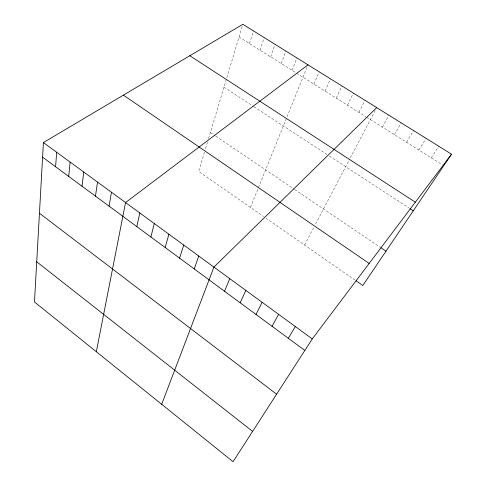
<?xml version="1.0" encoding="UTF-8"?>
<svg xmlns="http://www.w3.org/2000/svg" width="486" height="486" viewBox="0 0 486 486"><rect width="100%" height="100%" fill="white"/><g stroke="black" fill="none" stroke-linecap="round" stroke-linejoin="round"><path stroke-width="0.36" stroke-dasharray="2.43 1.82" d="M204.46 152.167L198.683 171.424L263.485 216.464M205.523 148.631L207.479 142.119M208.524 138.631L226.421 79.024M226.828 77.663L242.642 25.005M249.476 43.558L253.473 30.91M259.998 50.173L264.19 37.58M270.611 56.844L274.997 44.305M281.315 63.575L285.902 51.091M292.116 70.361L296.897 57.937M250.472 207.425L286.533 118.043M287.062 116.725L307.717 65.531M313.999 84.114L319.193 71.813M325.079 91.082L330.486 78.847M336.263 98.111L341.883 85.943M347.545 105.207L353.383 93.099M358.929 112.363L364.992 100.323M304.546 245.011L313.907 227.181M315.627 223.906L349.689 159.044M350.357 157.774L375.301 110.273M382.354 127.089L388.879 115.188M394.407 134.665L401.169 122.843M406.569 142.313L413.58 130.57M418.853 150.028L426.107 138.364M431.246 157.822L438.761 146.237M239.039 36.997L295.962 72.779M296.6 73.179L365.946 116.774M366.584 117.175L442.509 164.9M223.973 87.176L253.303 106.331M253.923 106.738L327.035 154.487M329.508 156.109L409.637 208.439M210.365 132.514L215.183 135.776M215.784 136.183L294.224 189.175M294.826 189.583L380.368 247.38M265.86 218.117L354.768 279.918"/><path stroke-width="0.73" d="M43.412 142.568L34.47 301.97L233.049 461.7L312.267 338.912L451.53 154.19L242.854 24.3L43.412 142.568L312.267 338.912M55.58 166.741L56.698 152.27M68.72 176.424L70.142 162.087M82.019 186.223L83.744 172.026M95.469 196.137L97.51 182.08M109.083 206.173L111.446 192.256M96.325 351.724L125.552 202.553L307.996 64.845M136.791 226.598L139.828 212.983M150.897 236.992L154.281 223.536M165.173 247.514L168.915 234.222M179.626 258.163L183.732 245.041M194.254 268.946L198.731 256M161.692 404.303L213.925 267.093L376.699 107.613M224.514 291.248L229.775 278.666M240.163 302.784L245.843 290.397M256.013 314.466L262.118 302.286M272.075 326.3L278.612 314.333M288.344 338.292L295.33 326.537M451.53 154.19L362.805 285.507L356.001 280.78M189.819 55.75L415.336 202.194M410.239 208.84L413.27 210.815M380.994 247.799L385.999 251.183M123.401 95.135L369.172 263.436M42.592 157.166L304.831 350.442M39.445 213.233L276.601 394.195M36.723 261.796L252.599 431.398"/></g></svg>
